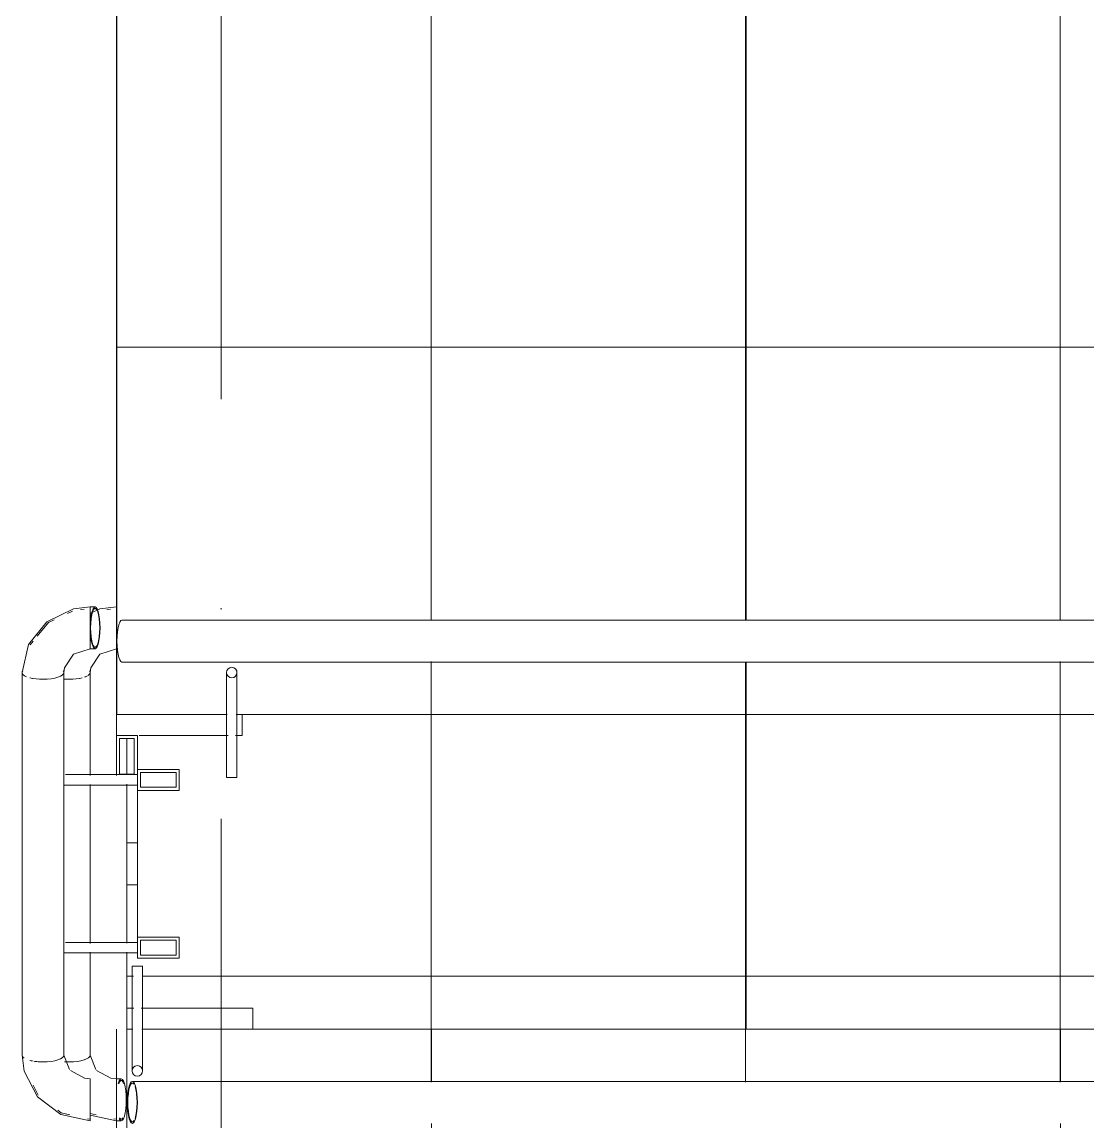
# Model space of a CAD drawing. Header units: millimetres. Extents: x -6467 to 105918, y -7090 to 92481.
# Drawn here: x -190 to 826, y -208 to 841 of the extents above; entities that cross this region are included whole.
import ezdxf

# ---------------------------------------------------------------- set-up
doc = ezdxf.new("R2010")
doc.units = ezdxf.units.MM
doc.linetypes.add('50_200_ШТРИХ_1Т_ш5_п1_п1_', pattern=[1400, 1000, -200, 0, -200])
for name, color, linetype, lineweight in [('A-FLOR', 7, 'Continuous', 9), ('Ограждение', 7, 'Continuous', 9), ('Ограждение-1', 7, 'Continuous', 20)]:
    doc.layers.add(name, color=color, linetype=linetype, lineweight=lineweight)
for name, color, linetype, lineweight, true_color in [('S-STRS-1', 7, 'Continuous', 9, 0xaaaaaa), ('S-STRS-2', 7, 'Continuous', 5, 0xbfbfbf), ('Оси-3', 7, '50_200_ШТРИХ_1Т_ш5_п1_п1_', 9, 0xaaaaaa)]:
    doc.layers.add(name, color=color, linetype=linetype, lineweight=lineweight, true_color=true_color)
pattern_1 = [(0, (3800, -1668.96), (0, 600), []), (90, (3800, -1668.96), (-600, 4e-14), [])]
pattern_2 = [(180, (-100, 1731.04), (7e-14, -600), []), (270, (-100, 1731.04), (600, 4e-14), [])]

# ---------------------------------------------------------------- blocks, each defined once
blk = doc.blocks.new('О_Элемент ограждения_Обод_Труба_ГОСТ 8645-68 - О_Элемент ограждения_Обод_Труба_ГОСТ 8645-68-V143-АИ_План этажа Радиаторы_2')
at = {"layer": 'Ограждение-1'}
for p, q in [((-20, -20), (-20, 17.6)), ((-17, 17), (-17, -17)), ((-3, 17), (-17, 17)), ((-3, -17), (-3, 17)), ((0, 18.1), (0, -20)), ((0, -20), (-20, -20)), ((-17, -17), (-3, -17))]:
    blk.add_line(p, q, dxfattribs=at)
blk = doc.blocks.new('О_Полоса_Трапеция прямоугольная_Прокат_ГОСТ 103-2006 - Крепежная пластина-V144-АИ_План этажа Радиаторы_2')
at = {"layer": 'Ограждение'}
for p, q in [((-100, 181), (-100, 161)), ((20, 161), (20, 181)), ((-78.3, 161), (6.5, 161)), ((13.5, 161), (20, 161))]:
    blk.add_line(p, q, dxfattribs=at)
blk = doc.blocks.new('О_Кронштейн_Форма Г_Круг_ГОСТ 2590-2006 - О_Кронштейн_Форма Г_Круг_ГОСТ 2590-2006-18996168-АИ_План этажа Радиаторы_2')
at = {"layer": 'Ограждение'}
for p, q in [((7755, 57221), (7755, 57296)), ((7765, 57296), (7765, 57221)), ((7755, 57221), (7760, 57221)), ((7760, 57221), (7765, 57221))]:
    blk.add_line(p, q, dxfattribs=at)
at = {"layer": 'Ограждение', "flags": 128}
for points in [[(7755, 57296), (7755, 57312.4), (7755, 57320.8), (7755, 57321)], [(7765, 57321), (7765, 57314.9), (7765, 57299.6), (7765, 57296)]]:
    blk.add_lwpolyline(points, dxfattribs=at)
at = {"layer": 'Ограждение'}
for start, end in [(90, 270), (270, 90)]:
    blk.add_arc((7760, 57321), 5, start, end, dxfattribs=at)
blk = doc.blocks.new('О_Кронштейн_Форма Г_Круг_ГОСТ 2590-2006 - О_Кронштейн_Форма Г_Круг_ГОСТ 2590-2006-V98-АИ_План этажа Радиаторы_2')
at = {"layer": 'Ограждение'}
for p, q in [((7755, 57221), (7755, 57296)), ((7765, 57296), (7765, 57221)), ((7755, 57221), (7755.2, 57221)), ((7764.8, 57221), (7765, 57221))]:
    blk.add_line(p, q, dxfattribs=at)
at = {"layer": 'Ограждение', "flags": 128}
for points in [[(7755, 57296), (7755, 57312.4), (7755, 57320.8), (7755, 57321)], [(7765, 57321), (7765, 57314.9), (7765, 57299.6), (7765, 57296)]]:
    blk.add_lwpolyline(points, dxfattribs=at)
at = {"layer": 'Ограждение'}
for start, end in [(135, 225), (345, 30), (300, 315)]:
    blk.add_arc((7760, 57321), 5, start, end, dxfattribs=at)
blk = doc.blocks.new('О_Элемент поручня_Маршевый_Труба_ГОСТ 8732-78 - О_Элемент поручня_Маршевый_Труба_ГОСТ 8732-78-V117-АИ_План этажа Радиаторы_2')
at = {"layer": 'Ограждение'}
for p, q in [((-13.2, 0), (-3902.6, 0)), ((-3902.6, -40), (-13.2, -40))]:
    blk.add_line(p, q, dxfattribs=at)
at = {"layer": 'Ограждение', "flags": 128}
for points in [[(-8.4, -20), (-8.6, -15.5), (-8.9, -11.3), (-9.5, -7.5), (-10.2, -4.4), (-11.1, -2), (-12.1, -0.5), (-13.2, 0)], [(-13.2, -40), (-12.1, -39.5), (-11.1, -38), (-10.2, -35.6), (-9.5, -32.5), (-8.9, -28.7), (-8.6, -24.5), (-8.4, -20)]]:
    blk.add_lwpolyline(points, dxfattribs=at)
blk = doc.blocks.new('О_Элемент поручня_Маршевый_Труба_ГОСТ 8732-78 - О_Элемент поручня_Маршевый_Труба_ГОСТ 8732-78-V145-АИ_План этажа Радиаторы_2')
at = {"layer": 'Ограждение'}
blk.add_line((-13.2, 0), (-3902.6, 0), dxfattribs=at)
at = {"layer": 'Ограждение', "flags": 128}
for points in [[(-3907.3, -20), (-3907.2, -15.5), (-3906.9, -11.3), (-3906.3, -7.5), (-3905.6, -4.4), (-3904.7, -2), (-3903.7, -0.5), (-3902.6, 0)], [(-3901.1, -2.7), (-3902.1, -1.6), (-3903.1, -1.6), (-3904.2, -2.7), (-3905.1, -4.8), (-3905.9, -7.7), (-3906.5, -11.4), (-3906.9, -15.6), (-3907, -20)], [(-3902.6, 0), (-3901.6, -0.5), (-3900.6, -2), (-3899.7, -4.4), (-3898.9, -7.5), (-3898.4, -11.3), (-3898, -15.5), (-3897.9, -20)], [(-3898.8, -11), (-3899.3, -7.7), (-3900.1, -4.8)], [(-3902.6, -40), (-3903.7, -39.5), (-3904.7, -38), (-3905.6, -35.6), (-3906.3, -32.5), (-3906.9, -28.7), (-3907.2, -24.5), (-3907.3, -20)], [(-3907, -20), (-3906.9, -24.4), (-3906.5, -28.6), (-3905.9, -32.3), (-3905.1, -35.2), (-3904.2, -37.3), (-3903.1, -38.4), (-3902.1, -38.4), (-3901.1, -37.3)], [(-3897.9, -20), (-3898, -24.5), (-3898.4, -28.7), (-3898.9, -32.5), (-3899.7, -35.6), (-3900.6, -38), (-3901.6, -39.5), (-3902.6, -40)], [(-3900.1, -35.2), (-3899.3, -32.3), (-3898.7, -28.6), (-3898.4, -24.4), (-3898.2, -20)], [(-3898.2, -20), (-3898.4, -15.6), (-3898.7, -11.4)]]:
    blk.add_lwpolyline(points, dxfattribs=at)
blk = doc.blocks.new('О_Элемент поручня_Маршевый_Труба_ГОСТ 8732-78 - О_Элемент поручня_Маршевый_Труба_ГОСТ 8732-78-26169599-АИ_План этажа Радиаторы_2')
at = {"layer": 'Ограждение'}
for p, q in [((-3902.1, -1.6), (-3903.1, -1.6)), ((-3903.1, -38.4), (-3902.1, -38.4))]:
    blk.add_line(p, q, dxfattribs=at)
at = {"layer": 'Ограждение', "flags": 128}
for points in [[(-3907.3, -20), (-3907.2, -15.5), (-3906.9, -11.3), (-3906.3, -7.5), (-3905.6, -4.4), (-3904.7, -2), (-3903.7, -0.5), (-3902.6, 0)], [(-3902.6, -40), (-3903.7, -39.5), (-3904.7, -38), (-3905.6, -35.6), (-3906.3, -32.5), (-3906.9, -28.7), (-3907.2, -24.5), (-3907.3, -20)]]:
    blk.add_lwpolyline(points, dxfattribs=at)
blk = doc.blocks.new('О_Полоса_Трапеция прямоугольная_Прокат_ГОСТ 103-2006 - Крепежная пластина-V119-АИ_План этажа Радиаторы_2')
at = {"layer": 'Ограждение'}
for p, q in [((69056.5, 57001), (69050, 57001)), ((69170, 57001), (69063.5, 57001)), ((69170, 56981), (69170, 57001))]:
    blk.add_line(p, q, dxfattribs=at)
blk = doc.blocks.new('О_Кронштейн_Форма Г_Круг_ГОСТ 25901 - О_Кронштейн_Форма Г_Круг_ГОСТ 2590-2006 2-V148-АИ_План этажа Радиаторы_2')
at = {"layer": 'Ограждение'}
for p, q in [((-125.5, 123.6), (-100.5, 123.6)), ((-80, 113.6), (-125.6, 113.6))]:
    blk.add_line(p, q, dxfattribs=at)
blk = doc.blocks.new('О_Кронштейн_Форма Г_Круг_ГОСТ 25901 - О_Кронштейн_Форма Г_Круг_ГОСТ 2590-2006 2-V109-АИ_План этажа Радиаторы_2')
at = {"layer": 'Ограждение'}
for p, q in [((7601.5, 57212.1), (7605, 57212.1)), ((7605, 57212.1), (7670, 57212.1)), ((7670, 57207.1), (7670, 57212.1)), ((7670, 57202.1), (7670, 57207.1)), ((7605, 57202.1), (7600, 57202.1)), ((7670, 57202.1), (7605, 57202.1))]:
    blk.add_line(p, q, dxfattribs=at)
blk = doc.blocks.new('О_Кронштейн_Форма Г_Круг_ГОСТ 25901 - О_Кронштейн_Форма Г_Круг_ГОСТ 2590-2006 2-V110-АИ_План этажа Радиаторы_2')
at = {"layer": 'Ограждение'}
for p, q in [((7624.9, 57052.1), (7670, 57052.1)), ((7670, 57042.1), (7624.9, 57042.1))]:
    blk.add_line(p, q, dxfattribs=at)
blk = doc.blocks.new('О_Кронштейн_Форма Г_Круг_ГОСТ 25901 - О_Кронштейн_Форма Г_Круг_ГОСТ 2590-2006 2-V111-АИ_План этажа Радиаторы_2')
at = {"layer": 'Ограждение'}
for p, q in [((7601.5, 57052.1), (7605, 57052.1)), ((7605, 57052.1), (7670, 57052.1)), ((7605, 57042.1), (7599.8, 57042.1)), ((7670, 57042.1), (7605, 57042.1))]:
    blk.add_line(p, q, dxfattribs=at)
blk = doc.blocks.new('О_Элемент ограждения_Обод_Труба_ГОСТ 1 - О_Элемент ограждения_Обод_Труба_ГОСТ 8645-68 2-V149-АИ_План этажа Радиаторы_2')
at = {"layer": 'Ограждение-1'}
for p, q in [((-180, 20), (-160, 20)), ((-180, -20), (-180, 20)), ((-177, 17), (-177, -17)), ((-163, 17), (-177, 17)), ((-163, -17), (-163, 17)), ((-160, 20), (-160, -20)), ((-20, -20), (-20, 20)), ((-20, 20), (0, 20)), ((-17, 17), (-17, -17)), ((-3, 17), (-17, 17)), ((-3, -17), (-3, 17)), ((0, 20), (0, -20)), ((-177, -17), (-163, -17)), ((-160, -20), (-165.2, -20)), ((0, -20), (-20, -20)), ((-17, -17), (-3, -17))]:
    blk.add_line(p, q, dxfattribs=at)
blk = doc.blocks.new('О_Полоса_Трапеция прямоугольная_Прокат_ГОСТ 1 - Крепежная пластина 2-V150-АИ_План этажа Радиаторы_2')
at = {"layer": 'Ограждение'}
for p, q in [((-80, 58.6), (-90, 58.6)), ((-80, -31.4), (-80, 58.6))]:
    blk.add_line(p, q, dxfattribs=at)
blk = doc.blocks.new('О_Элемент поручня_Маршевый_Труба_ГОСТ 1 - О_Элемент поручня_Маршевый_Труба_ГОСТ 8732-78 2-V151-АИ_План этажа Радиаторы_2')
at = {"layer": 'Ограждение'}
for p, q in [((-371.3, 0), (-6.4, 0)), ((-6.4, -40), (-371.3, -40))]:
    blk.add_line(p, q, dxfattribs=at)
for centre, start_param, end_param in [((-371.3, -20), 0, 0.224399), ((-371.3, -20), 4.712389, 6.283185), ((-6.4, -20), 4.712389, 6.283185), ((-371.3, -20), 4.039191, 4.712389), ((-6.4, -20), 4.48799, 4.712389), ((-6.4, -20), 4.26359, 4.449653), ((-371.3, -20), 2.879793, 3.141593), ((-371.3, -20), 3.141593, 3.814791), ((-6.4, -20), 3.141593, 3.590392), ((-6.4, -20), 4.039191, 4.062202)]:
    blk.add_ellipse(centre, major_axis=(0, 20), ratio=0.322266, start_param=start_param, end_param=end_param, dxfattribs=at)
blk = doc.blocks.new('О_Элемент поручня_Маршевый_Труба_ГОСТ 1 - О_Элемент поручня_Маршевый_Труба_ГОСТ 8732-78 2-V152-АИ_План этажа Радиаторы_2')
at = {"layer": 'Ограждение'}
for p, q in [((-264.6, 0), (-113, 0)), ((-104.6, 0), (-6.4, 0)), ((-371.3, 0), (-273, 0))]:
    blk.add_line(p, q, dxfattribs=at)
for centre, start_param, end_param in [((-371.3, -20), 0, 0.261799), ((-371.3, -20), 5.834386, 6.283185), ((-371.3, -20), 5.552442, 5.609987), ((-371.3, -20), 4.712389, 5.385587), ((-6.4, -20), 4.712389, 6.283185), ((-371.3, -20), 4.45951, 4.712389), ((-6.4, -20), 4.48799, 4.712389)]:
    blk.add_ellipse(centre, major_axis=(0, 20), ratio=0.322266, start_param=start_param, end_param=end_param, dxfattribs=at)
blk = doc.blocks.new('О_Полоса_Трапеция прямоугольная_Прокат_ГОСТ 1 - Крепежная пластина 2-V112-АИ_План этажа Радиаторы_2')
at = {"layer": 'Ограждение'}
for p, q in [((7670, 57107.1), (7670, 57197.1)), ((7660, 57107.1), (7670, 57107.1))]:
    blk.add_line(p, q, dxfattribs=at)
blk = doc.blocks.new('О_Элемент поручня_Загиб_Труба_ГОСТ 1 - О_Элемент поручня_Загиб_Труба_ГОСТ 8732-78 2-V153-АИ_План этажа Радиаторы_2')
at = {"layer": 'Ограждение'}
for p, q in [((-150, -143.9), (-144.7, -157.6)), ((-143.9, -158.4), (-130.3, -166)), ((-130.2, -166), (-125, -166.5)), ((-125, -168.5), (-125, -166.5)), ((-125, -192.9), (-125, -167.5)), ((-174.5, -182.1), (-179.4, -172.6)), ((-125, -168), (-125, -169)), ((-125, -206.5), (-125, -192.9)), ((-125, -205), (-127.4, -204.5)), ((-125, -204.6), (-125, -205))]:
    blk.add_line(p, q, dxfattribs=at)
at = {"layer": 'Ограждение', "flags": 128}
for points in [[(-125, -206.5), (-152.9, -200.4), (-175.3, -183.6), (-188, -159.1), (-190, -143.9)], [(-144.3, -200.7), (-152.5, -198.9), (-155.7, -196.5)]]:
    blk.add_lwpolyline(points, dxfattribs=at)
at = {"layer": 'Ограждение'}
for start_param, end_param in [(4.712389, 6.283185), (4.057205, 4.18879)]:
    blk.add_ellipse((-170, -143.9), major_axis=(20, 0), ratio=0.322266, start_param=start_param, end_param=end_param, dxfattribs=at)
blk = doc.blocks.new('О_Элемент поручня_Загиб_Труба_ГОСТ 1 - О_Элемент поручня_Загиб_Труба_ГОСТ 8732-78 2-V154-АИ_План этажа Радиаторы_2')
at = {"layer": 'Ограждение'}
for p, q in [((-125, -143.9), (-119.7, -157.6)), ((-100, -168.5), (-100, -166.5)), ((-100, -169.5), (-100, -167.5)), ((-100, -168), (-100, -169)), ((-119.3, -200.7), (-125, -199.5)), ((-100, -206.5), (-125, -201.1)), ((-100, -205), (-102.4, -204.5)), ((-100, -206.5), (-100, -204.4)), ((-100, -204.6), (-100, -205))]:
    blk.add_line(p, q, dxfattribs=at)
at = {"layer": 'Ограждение', "flags": 128}
blk.add_lwpolyline([(-118.9, -158.4), (-105.3, -166), (-100, -166.5)], dxfattribs=at)
at = {"layer": 'Ограждение'}
blk.add_ellipse((-145, -143.9), major_axis=(20, 0), ratio=0.322266, start_param=4.712389, end_param=6.283185, dxfattribs=at)
blk = doc.blocks.new('О_Элемент поручня_Загиб_Труба_ГОСТ 1 - О_Элемент поручня_Загиб_Труба_ГОСТ 8732-78 2-V155-АИ_План этажа Радиаторы_2')
at = {"layer": 'Ограждение'}
for p, q in [((-125, 282.5), (-125, 283.6)), ((-146.6, 277.2), (-141.9, 279.4)), ((-134.1, 281.1), (-130.6, 281.5)), ((-125, 257.2), (-125, 282.5)), ((-125, 252.5), (-125, 257.2)), ((-125, 248.6), (-125, 252.5)), ((-182.3, 247.4), (-179.5, 250.8)), ((-125, 243.6), (-125, 248.6)), ((-125, 248.2), (-125, 246.1)), ((-125, 245.2), (-125, 245.1))]:
    blk.add_line(p, q, dxfattribs=at)
at = {"layer": 'Ограждение', "flags": 128}
for points in [[(-190, 221), (-183.8, 247.8), (-166.3, 269.4), (-140.9, 281.7), (-125, 283.6)], [(-175.4, 255.8), (-164.8, 268.6), (-159.4, 271.2)], [(-125, 243.6), (-140.9, 238.4), (-149.5, 225.6), (-150, 221)]]:
    blk.add_lwpolyline(points, dxfattribs=at)
at = {"layer": 'Ограждение'}
for start_param, end_param in [(2.879793, 3.141593), (4.712389, 6.283185), (0, 0.261799), (4.057205, 4.18879)]:
    blk.add_ellipse((-170, 221), major_axis=(20, 0), ratio=0.322266, start_param=start_param, end_param=end_param, dxfattribs=at)
blk = doc.blocks.new('О_Элемент поручня_Загиб_Труба_ГОСТ 1 - О_Элемент поручня_Загиб_Труба_ГОСТ 8732-78 2-V156-АИ_План этажа Радиаторы_2')
at = {"layer": 'Ограждение'}
for p, q in [((-100, 282.5), (-100, 283.6)), ((-109.1, 281.1), (-105.6, 281.5)), ((-100, 257.2), (-100, 282.5)), ((-100, 252.5), (-100, 257.2)), ((-100, 248.6), (-100, 252.5)), ((-100, 243.6), (-100, 248.6)), ((-100, 248.2), (-100, 246.1)), ((-100, 245.2), (-100, 245.1))]:
    blk.add_line(p, q, dxfattribs=at)
at = {"layer": 'Ограждение', "flags": 128}
for points in [[(-125, 277.3), (-115.9, 281.7), (-100, 283.6)], [(-100, 243.6), (-115.9, 238.4), (-124.5, 225.6), (-125, 221)]]:
    blk.add_lwpolyline(points, dxfattribs=at)
at = {"layer": 'Ограждение'}
for start_param, end_param in [(0, 0.261799), (4.45951, 4.712389), (5.235988, 5.370454), (5.553972, 5.759587)]:
    blk.add_ellipse((-145, 221), major_axis=(20, 0), ratio=0.322266, start_param=start_param, end_param=end_param, dxfattribs=at)
blk = doc.blocks.new('О_Элемент поручня_Площадочный_Одноуровневый_ГОСТ 1 - О_Элемент поручня_Площадочный_Одноуровневый_ГОСТ 8732-78 2-V157-АИ_План этажа Радиаторы_2')
at = {"layer": 'Ограждение'}
for p, q in [((4.7, 0), (0, 0)), ((0, 0), (0, -0.7)), ((0, -10), (0, -13.2)), ((0, -23.7), (0, -25.2)), ((0, -37.9), (0, -36)), ((0, -37.9), (0, -36)), ((0, -39.3), (0, -40)), ((0, -40), (4.7, -40))]:
    blk.add_line(p, q, dxfattribs=at)
at = {"layer": 'Ограждение', "flags": 128}
for points in [[(0, -20), (0.1, -15.5), (0.5, -11.3), (1, -7.5), (1.8, -4.4), (2.7, -2), (3.7, -0.5), (4.7, 0)], [(9.1, -20), (9, -15.6), (8.6, -11.4), (8, -7.7), (7.2, -4.8), (6.3, -2.7), (5.2, -1.6), (4.2, -1.6), (3.2, -2.7), (2.2, -4.8), (1.5, -7.7), (0.9, -11.4), (0.5, -15.6), (0.4, -20)], [(4.7, 0), (5.8, -0.5), (6.8, -2), (7.7, -4.4), (8.4, -7.5), (9, -11.3), (9.3, -15.5), (9.4, -20)], [(4.7, -40), (3.7, -39.5), (2.7, -38), (1.8, -35.6), (1, -32.5), (0.5, -28.7), (0.1, -24.5), (0, -20)], [(0.4, -20), (0.5, -24.4), (0.9, -28.6), (1.5, -32.3), (2.2, -35.2), (3.2, -37.3), (4.2, -38.4), (5.2, -38.4), (6.3, -37.3), (7.2, -35.2), (8, -32.3), (8.6, -28.6), (9, -24.4), (9.1, -20)], [(9.4, -20), (9.3, -24.5), (9, -28.7), (8.4, -32.5), (7.7, -35.6), (6.8, -38), (5.8, -39.5), (4.7, -40)]]:
    blk.add_lwpolyline(points, dxfattribs=at)
blk = doc.blocks.new('О_Элемент поручня_Площадочный_Одноуровневый_ГОСТ 1 - О_Элемент поручня_Площадочный_Одноуровневый_ГОСТ 8732-78 2-V139-АИ_План этажа Радиаторы_2')
at = {"layer": 'Ограждение'}
for p, q in [((4.7, 0), (0, 0)), ((0, -40), (4.7, -40))]:
    blk.add_line(p, q, dxfattribs=at)
at = {"layer": 'Ограждение', "flags": 128}
for points in [[(1.8, -4.4), (2.7, -2), (3.7, -0.5), (4.7, 0)], [(6.3, -2.7), (5.2, -1.6), (4.2, -1.6), (3.2, -2.7), (2.2, -4.8)], [(4.7, 0), (5.8, -0.5), (6.8, -2)]]:
    blk.add_lwpolyline(points, dxfattribs=at)
blk = doc.blocks.new('О_Элемент поручня_Площадочный_Одноуровневый_ГОСТ 1 - О_Элемент поручня_Площадочный_Одноуровневый_ГОСТ 8732-78 2-26200905-АИ_План этажа Радиаторы_2')
at = {"layer": 'Ограждение'}
for p, q in [((9.4, 0), (4.7, 0)), ((9.4, -2), (9.4, 0)), ((9.4, -20), (9.4, 0)), ((9.4, -1.5), (9.4, -2.1)), ((9.4, -40), (9.4, -20)), ((4.7, -40), (9.4, -40)), ((9.4, -36), (9.4, -38.5)), ((9.4, -40), (9.4, -37.3))]:
    blk.add_line(p, q, dxfattribs=at)
at = {"layer": 'Ограждение', "flags": 128}
for points in [[(4.7, 0), (3.7, -0.5), (2.7, -2), (1.8, -4.4), (1, -7.5), (0.5, -11.3), (0.1, -15.5), (0, -20)], [(3.2, -2.7), (4.2, -1.6), (5.2, -1.6), (6.3, -2.7)], [(6.8, -2), (5.8, -0.5), (4.7, 0)], [(0, -20), (0.1, -24.5), (0.5, -28.7), (1, -32.5), (1.8, -35.6), (2.7, -38), (3.7, -39.5), (4.7, -40)], [(7.2, -35.2), (6.3, -37.3), (5.2, -38.4), (4.2, -38.4), (3.2, -37.3), (2.2, -35.2)], [(4.7, -40), (5.8, -39.5), (6.8, -38), (7.7, -35.6)]]:
    blk.add_lwpolyline(points, dxfattribs=at)
blk = doc.blocks.new('О_Элемент поручня_Площадочный_Одноуровневый_ГОСТ 1 - О_Элемент поручня_Площадочный_Одноуровневый_ГОСТ 8732-78 2-26200906-АИ_План этажа Радиаторы_2')
at = {"layer": 'Ограждение'}
for p, q in [((9.4, 0), (4.7, 0)), ((9.4, -2), (9.4, 0)), ((9.4, -2.7), (9.4, 0)), ((4.7, -40), (9.4, -40)), ((9.4, -40), (9.4, -37.3)), ((9.4, -37.9), (9.4, -38.5)), ((9.4, -40), (9.4, -38))]:
    blk.add_line(p, q, dxfattribs=at)
at = {"layer": 'Ограждение', "flags": 128}
for points in [[(4.7, 0), (3.7, -0.5), (2.7, -2), (1.8, -4.4)], [(3.2, -2.7), (4.2, -1.6), (5.2, -1.6), (6.3, -2.7)], [(6.8, -2), (5.8, -0.5), (4.7, 0)], [(1.8, -35.6), (2.7, -38), (3.7, -39.5), (4.7, -40)], [(7.2, -35.2), (6.3, -37.3), (5.2, -38.4), (4.2, -38.4), (3.2, -37.3), (2.2, -35.2)], [(4.7, -40), (5.8, -39.5), (6.8, -38), (7.7, -35.6)]]:
    blk.add_lwpolyline(points, dxfattribs=at)

msp = doc.modelspace()

# ---------------------------------------------------------------- hatches: boundary and pattern name
at = {"layer": 'S-STRS-2'}
h = msp.add_hatch(dxfattribs=at)
h.set_pattern_fill('FP_8', color=256, style=0, pattern_type=2)
h.set_pattern_definition(pattern_2)
h.paths.add_polyline_path([(-100, 181), (5.2, 181), (6.5, 196), (14.8, 196), (14.8, 181), (200, 181), (200, 231), (-96.8, 233), (-99.1, 244.2), (-98.4, 263.5), (-94.7, 271), (200, 271), (200, 1621), (-100, 1621), (-100, 216)])
h.paths.add_polyline_path([(10, 205), (5.7, 207.3), (6.6, 210.9), (14.3, 207.3), (12.5, 205.1), (10.2, 205)])
h.paths.add_polyline_path([(10, 216), (7.5, 216.7), (8.4, 225.4), (12.5, 225.4), (14.8, 219.7), (10.9, 216.7)])
h.paths.add_polyline_path([(160, 1661), (200, 1661), (200, 1731), (-100, 1731), (-100, 1661), (-78.3, 1661)])
h = msp.add_hatch(dxfattribs=at)
h.set_pattern_fill('FP_8', color=256, style=0, pattern_type=2)
h.set_pattern_definition(pattern_2)
h.paths.add_polyline_path([(200, 181), (500, 181), (500, 231), (200, 231)])
h.paths.add_polyline_path([(200, 271), (500, 271), (500, 1621), (200, 1621), (200, 391.9)])
h.paths.add_polyline_path([(337, 1661), (500, 1661), (500, 1731), (200, 1731), (200, 1661)])
h = msp.add_hatch(dxfattribs=at)
h.set_pattern_fill('FP_8', color=256, style=0, pattern_type=2)
h.set_pattern_definition(pattern_2)
h.paths.add_polyline_path([(500, 181), (800, 181), (800, 231), (500, 231)])
h.paths.add_polyline_path([(752.2, 271), (800, 271), (800, 1621), (500, 1621), (500, 271), (517.7, 271)])
h.paths.add_polyline_path([(500, 1661), (800, 1661), (800, 1731), (500, 1731)])
h = msp.add_hatch(dxfattribs=at)
h.set_pattern_fill('FP_8', color=256, style=0, pattern_type=2)
h.set_pattern_definition(pattern_2)
h.paths.add_polyline_path([(1014.8, 181), (1100, 181), (1100, 231), (800, 231), (800, 181), (1005.2, 181), (1006.5, 196), (1014.8, 196)])
h.paths.add_polyline_path([(1010, 205), (1005.7, 207.3), (1006.6, 210.9), (1014.3, 207.3), (1012.5, 205.1), (1011.3, 205.1)])
h.paths.add_polyline_path([(1010, 216), (1007.5, 216.7), (1007.9, 225.2), (1012.5, 225.4), (1013.5, 218.8), (1010.9, 216.7)])
h.paths.add_polyline_path([(800, 271), (1100, 271), (1100, 1621), (800, 1621), (800, 391.9)])
h.paths.add_polyline_path([(800, 1661), (1100, 1661), (1100, 1731), (800, 1731)])
h = msp.add_hatch(dxfattribs=at)
h.set_pattern_fill('FP_8', color=256, style=0, pattern_type=2)
h.set_pattern_definition(pattern_2)
h.paths.add_polyline_path([(30, -119), (200, -119), (200, 181), (20, 181), (20, 161), (14.8, 161), (13.5, 121), (5.2, 121), (5.2, 161), (-80, 161), (-78.3, 128.6), (-40, 128.6), (-40, 108.6), (-80, 108.6), (-78.3, -31.4), (-40, -31.4), (-40, -51.4), (-80, -51.4), (-80, -46.3), (-90, -48.4), (-90, -99), (-84.8, -99), (-83.5, -59), (-75.2, -59), (-75.2, -99), (30, -99)])
h.paths.add_polyline_path([(-77, -48.4), (-43, -48.4), (-43, -34.4), (-77, -34.4)])
h.paths.add_polyline_path([(-43, 111.6), (-43, 125.6), (-77, 125.6), (-77, 111.6), (-57, 111.6)])
h.paths.add_polyline_path([(-90, 124), (-83, 124), (-83, 158), (-90, 158), (-90, 131)])
h = msp.add_hatch(dxfattribs=at)
h.set_pattern_fill('FP_8', color=256, style=0, pattern_type=2)
h.set_pattern_definition(pattern_2)
h.paths.add_polyline_path([(337, -119), (500, -119), (500, 181), (200, 181), (200, -119)])
h = msp.add_hatch(dxfattribs=at)
h.set_pattern_fill('FP_8', color=256, style=0, pattern_type=2)
h.set_pattern_definition(pattern_2)
h.paths.add_polyline_path([(752.2, -119), (800, -119), (800, 181), (500, 181), (500, -119)])
h = msp.add_hatch(dxfattribs=at)
h.set_pattern_fill('FP_8', color=256, style=0, pattern_type=2)
h.set_pattern_definition(pattern_2)
h.paths.add_polyline_path([(800, -119), (890, -119), (890, -99), (895.2, -99), (896.5, -59), (904.8, -59), (904.8, -99), (1010, -99), (1010, -119), (1100, -119), (1100, 181), (1020, 181), (1020, 161), (1014.8, 161), (1013.5, 121), (1005.2, 121), (1005.2, 161), (900, 161), (900, 181), (800, 181), (800, 40)])
h = msp.add_hatch(dxfattribs=at)
h.set_pattern_fill('FP_7', color=256, style=0, pattern_type=2)
h.set_pattern_definition(pattern_1)
h.paths.add_polyline_path([(-90, -1669), (200, -1669), (200, -1599), (-90, -1599)])
h.paths.add_polyline_path([(200, -1559), (200, -209), (-85.6, -207), (-88, -201.2), (-89, -184.5), (-85.6, -170.9), (-81, -169), (200, -169), (200, -119), (-75.2, -119), (-76.5, -134), (-84.8, -134), (-84.8, -119), (-90, -119), (-90, -1559)])
h.paths.add_polyline_path([(-80, -164), (-82.7, -162.9), (-83.7, -156.8), (-77.5, -154.6), (-78.4, -163.3)])
h.paths.add_polyline_path([(-75, -149.2), (-84.7, -147.6), (-81.8, -143), (-75.7, -144.8), (-75.2, -148.3)])
h = msp.add_hatch(dxfattribs=at)
h.set_pattern_fill('FP_7', color=256, style=0, pattern_type=2)
h.set_pattern_definition(pattern_1)
h.paths.add_polyline_path([(500, -1669), (500, -1599), (200, -1599), (200, -1669)])
h.paths.add_polyline_path([(200, -1559), (500, -1559), (500, -209), (200, -209), (200, -312)])
h.paths.add_polyline_path([(500, -169), (500, -119), (200, -119), (200, -169), (337, -169)])
h = msp.add_hatch(dxfattribs=at)
h.set_pattern_fill('FP_7', color=256, style=0, pattern_type=2)
h.set_pattern_definition(pattern_1)
h.paths.add_polyline_path([(500, -1669), (800, -1669), (800, -1599), (500, -1599)])
h.paths.add_polyline_path([(500, -1559), (800, -1559), (800, -209), (500, -209), (500, -312)])
h.paths.add_polyline_path([(800, -169), (800, -119), (500, -119), (500, -169), (752.2, -169)])
h = msp.add_hatch(dxfattribs=at)
h.set_pattern_fill('FP_7', color=256, style=0, pattern_type=2)
h.set_pattern_definition(pattern_1)
h.paths.add_polyline_path([(1100, -1669), (1100, -1599), (800, -1599), (800, -1669)])
h.paths.add_polyline_path([(1100, -1559), (1100, -209), (800, -209), (800, -1559)])
h.paths.add_polyline_path([(904.1, -169), (1100, -169), (1100, -119), (904.8, -119), (903.5, -134), (895.2, -134), (895.2, -119), (800, -119), (800, -169), (903.5, -169)])
h.paths.add_polyline_path([(900, -164), (896.5, -160.8), (896.5, -156.7), (902.5, -154.6), (902.1, -163.1), (901.3, -163.4)])
h.paths.add_polyline_path([(905, -149.2), (895.7, -145.2), (897.5, -143), (904.3, -144.8), (904.8, -148.3)])

# ---------------------------------------------------------------- linework, layer by layer
at = {"layer": 'A-FLOR'}
for p, q in [((-90, 124), (-90, 158)), ((-90, -37.1), (-90, 114.4)), ((-90, -1559), (-90, -45.6))]:
    msp.add_line(p, q, dxfattribs=at)
at = {"layer": 'S-STRS-1'}
for p, q in [((-100, 1621), (-100, 282.5)), ((-100, 1621), (-100, 282.5)), ((200, 1621), (200, 270.5)), ((200, 1621), (200, 270.5)), ((500, 1621), (500, 270.7)), ((500, 1621), (500, 270.7)), ((800, 1621), (800, 270.5)), ((800, 1621), (800, 270.5)), ((-100, 248.2), (-100, 181)), ((-100, 248.2), (-100, 181)), ((200, 231.5), (200, 181)), ((200, 231.5), (200, 181)), ((500, 231.3), (500, 181)), ((500, 231.3), (500, 181)), ((800, 231.5), (800, 181)), ((800, 231.5), (800, 181)), ((-100, 181), (5.7, 181)), ((14.2, 181), (200, 181)), ((200, 181), (200, -119)), ((200, 181), (200, -119)), ((200, 181), (500, 181)), ((500, 181), (500, -119)), ((500, 181), (500, -119)), ((500, 181), (800, 181)), ((800, 181), (800, -119)), ((800, 181), (800, -119)), ((800, 181), (1005.7, 181)), ((-100, -169.5), (-100, -119)), ((-84.2, -119), (-90, -119)), ((200, -119), (-75.7, -119)), ((500, -119), (200, -119)), ((200, -169.6), (200, -119)), ((200, -169.6), (200, -119)), ((800, -119), (500, -119)), ((500, -169.7), (500, -119)), ((500, -169.7), (500, -119)), ((895.8, -119), (800, -119)), ((800, -169.8), (800, -119)), ((800, -169.8), (800, -119)), ((-100, -1559), (-100, -204.4))]:
    msp.add_line(p, q, dxfattribs=at)
at = {"layer": 'Оси-3'}
msp.add_line((0, 7082.1), (0, -5889.7), dxfattribs=at)

# ---------------------------------------------------------------- block references
at = {"layer": 'Ограждение'}
for name, p in [('О_Элемент поручня_Загиб_Труба_ГОСТ 1 - О_Элемент поручня_Загиб_Труба_ГОСТ 8732-78 2-V155-АИ_План этажа Радиаторы_2', (0, 0)), ('О_Элемент поручня_Загиб_Труба_ГОСТ 1 - О_Элемент поручня_Загиб_Труба_ГОСТ 8732-78 2-V156-АИ_План этажа Радиаторы_2', (0, 0)), ('О_Элемент поручня_Площадочный_Одноуровневый_ГОСТ 1 - О_Элемент поручня_Площадочный_Одноуровневый_ГОСТ 8732-78 2-V157-АИ_План этажа Радиаторы_2', (-125, 283.6)), ('О_Элемент поручня_Площадочный_Одноуровневый_ГОСТ 1 - О_Элемент поручня_Площадочный_Одноуровневый_ГОСТ 8732-78 2-V139-АИ_План этажа Радиаторы_2', (-125, 283.6)), ('О_Кронштейн_Форма Г_Круг_ГОСТ 2590-2006 - О_Кронштейн_Форма Г_Круг_ГОСТ 2590-2006-V98-АИ_План этажа Радиаторы_2', (-7750, -57100)), ('О_Кронштейн_Форма Г_Круг_ГОСТ 2590-2006 - О_Кронштейн_Форма Г_Круг_ГОСТ 2590-2006-18996168-АИ_План этажа Радиаторы_2', (-7750, -57100)), ('О_Полоса_Трапеция прямоугольная_Прокат_ГОСТ 103-2006 - Крепежная пластина-V144-АИ_План этажа Радиаторы_2', (0, 0)), ('О_Кронштейн_Форма Г_Круг_ГОСТ 25901 - О_Кронштейн_Форма Г_Круг_ГОСТ 2590-2006 2-V109-АИ_План этажа Радиаторы_2', (-7750, -57088.5)), ('О_Кронштейн_Форма Г_Круг_ГОСТ 25901 - О_Кронштейн_Форма Г_Круг_ГОСТ 2590-2006 2-V148-АИ_План этажа Радиаторы_2', (0, 0)), ('О_Полоса_Трапеция прямоугольная_Прокат_ГОСТ 1 - Крепежная пластина 2-V112-АИ_План этажа Радиаторы_2', (-7750, -57088.5)), ('О_Полоса_Трапеция прямоугольная_Прокат_ГОСТ 1 - Крепежная пластина 2-V150-АИ_План этажа Радиаторы_2', (0, 0)), ('О_Кронштейн_Форма Г_Круг_ГОСТ 25901 - О_Кронштейн_Форма Г_Круг_ГОСТ 2590-2006 2-V111-АИ_План этажа Радиаторы_2', (-7750, -57088.5)), ('О_Кронштейн_Форма Г_Круг_ГОСТ 25901 - О_Кронштейн_Форма Г_Круг_ГОСТ 2590-2006 2-V110-АИ_План этажа Радиаторы_2', (-7750, -57088.5)), ('О_Полоса_Трапеция прямоугольная_Прокат_ГОСТ 103-2006 - Крепежная пластина-V119-АИ_План этажа Радиаторы_2', (-69140, -57100)), ('О_Элемент поручня_Загиб_Труба_ГОСТ 1 - О_Элемент поручня_Загиб_Труба_ГОСТ 8732-78 2-V153-АИ_План этажа Радиаторы_2', (0, 0)), ('О_Элемент поручня_Загиб_Труба_ГОСТ 1 - О_Элемент поручня_Загиб_Труба_ГОСТ 8732-78 2-V154-АИ_План этажа Радиаторы_2', (0, 0)), ('О_Элемент поручня_Маршевый_Труба_ГОСТ 8732-78 - О_Элемент поручня_Маршевый_Труба_ГОСТ 8732-78-V145-АИ_План этажа Радиаторы_2', (3817.9, -169)), ('О_Элемент поручня_Маршевый_Труба_ГОСТ 8732-78 - О_Элемент поручня_Маршевый_Труба_ГОСТ 8732-78-26169599-АИ_План этажа Радиаторы_2', (3817.9, -169))]:
    msp.add_blockref(name, p, dxfattribs=at)
for name, p, rotation in [('О_Элемент поручня_Маршевый_Труба_ГОСТ 8732-78 - О_Элемент поручня_Маршевый_Труба_ГОСТ 8732-78-V117-АИ_План этажа Радиаторы_2', (-107.9, 231), 180), ('О_Элемент поручня_Маршевый_Труба_ГОСТ 1 - О_Элемент поручня_Маршевый_Труба_ГОСТ 8732-78 2-V151-АИ_План этажа Радиаторы_2', (-150, -150.3), 270.0000000000002), ('О_Элемент поручня_Маршевый_Труба_ГОСТ 1 - О_Элемент поручня_Маршевый_Труба_ГОСТ 8732-78 2-V152-АИ_План этажа Радиаторы_2', (-125, -150.3), 270.0000000000002), ('О_Элемент ограждения_Обод_Труба_ГОСТ 8645-68 - О_Элемент ограждения_Обод_Труба_ГОСТ 8645-68-V143-АИ_План этажа Радиаторы_2', (-100, 141), 180), ('О_Элемент ограждения_Обод_Труба_ГОСТ 1 - О_Элемент ограждения_Обод_Труба_ГОСТ 8645-68 2-V149-АИ_План этажа Радиаторы_2', (-60, -51.4), 270.0000000000002), ('О_Кронштейн_Форма Г_Круг_ГОСТ 2590-2006 - О_Кронштейн_Форма Г_Круг_ГОСТ 2590-2006-18996168-АИ_План этажа Радиаторы_2', (7680, 57162.1), 180), ('О_Кронштейн_Форма Г_Круг_ГОСТ 2590-2006 - О_Кронштейн_Форма Г_Круг_ГОСТ 2590-2006-V98-АИ_План этажа Радиаторы_2', (7680, 57162.1), 180), ('О_Элемент поручня_Площадочный_Одноуровневый_ГОСТ 1 - О_Элемент поручня_Площадочный_Одноуровневый_ГОСТ 8732-78 2-26200905-АИ_План этажа Радиаторы_2', (-90.6, -206.5), 180), ('О_Элемент поручня_Площадочный_Одноуровневый_ГОСТ 1 - О_Элемент поручня_Площадочный_Одноуровневый_ГОСТ 8732-78 2-26200906-АИ_План этажа Радиаторы_2', (-90.6, -206.5), 180)]:
    msp.add_blockref(name, p, dxfattribs=dict(at, rotation=rotation))

doc.saveas('drawing.dxf')
